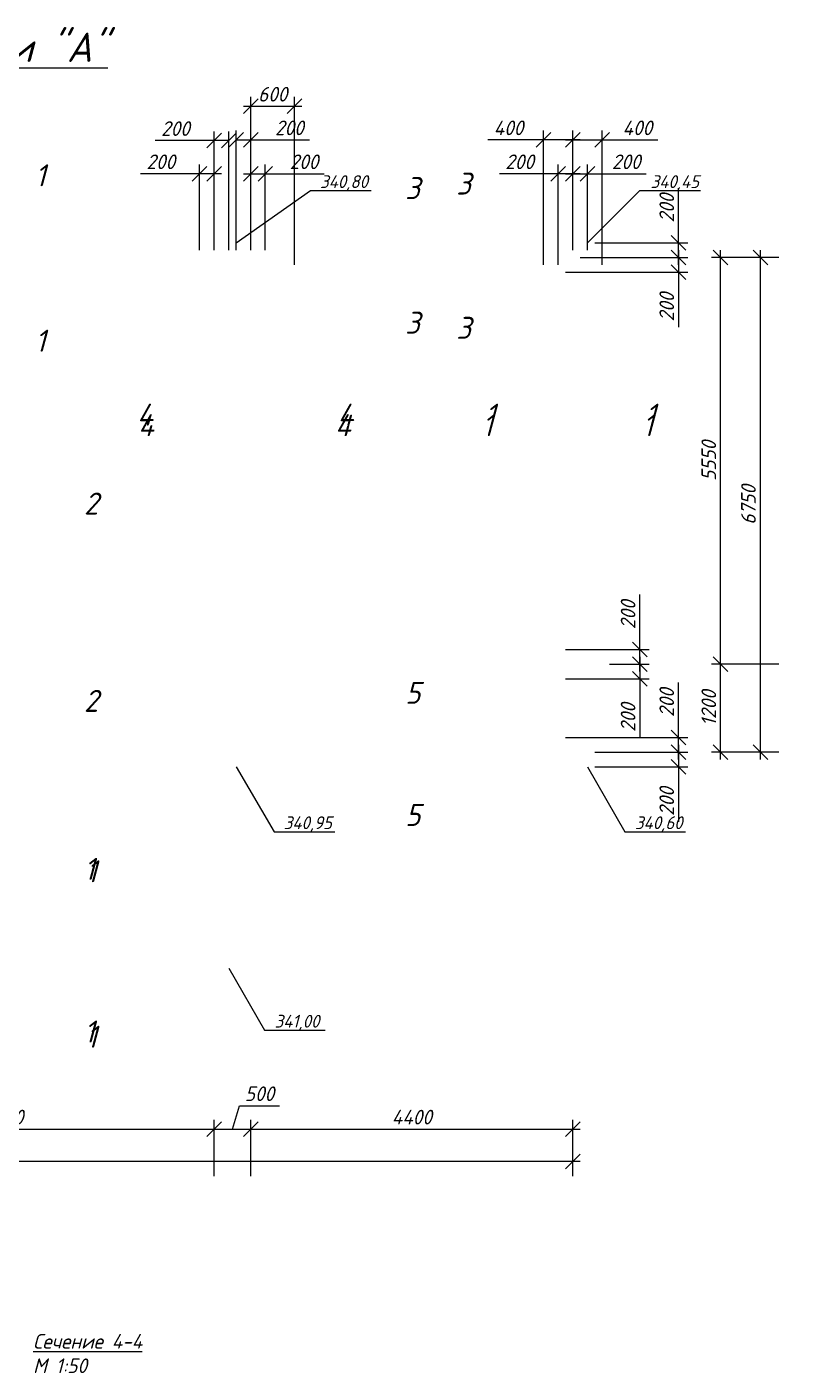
# Model space of a CAD drawing. Header units: millimetres. Extents: x 339888 to 1025294, y -263818 to -40540.
# Drawn here: x 943964 to 954332, y -229603 to -211229 of the extents above; entities that cross this region are included whole.
import ezdxf
from ezdxf import colors
from ezdxf.entities.mleader import LeaderData, LeaderLine
from ezdxf.math import Vec2, Vec3

# ---------------------------------------------------------------- set-up
doc = ezdxf.new("R2010")
doc.units = ezdxf.units.MM
doc.layers.get('0').update_dxf_attribs({"lineweight": 15})
for name, color, linetype, lineweight in [('0 @ 100', 7, 'Continuous', 15), ('0 @ 50', 7, 'Continuous', 15), ('Размеры', 250, 'Continuous', 18), ('Размеры @ 100', 250, 'Continuous', 18)]:
    doc.layers.add(name, color=color, linetype=linetype, lineweight=lineweight)
doc.styles.add('ГОСТ 2', font='GOST_Common Italic.ttf', dxfattribs={"height": 2})
doc.styles.add('ГОСТ 2.5', font='GOST_Common Italic.ttf', dxfattribs={"height": 2.5})
doc.styles.add('ГОСТ 3', font='GOST_Common Italic.ttf', dxfattribs={"height": 3})
doc.dimstyles.new('ГОСТ_2К', dxfattribs={"dimtxt": 2, "dimasz": 2, "dimexe": 1.25, "dimexo": 1, "dimtad": 1, "dimdec": 0, "dimtxsty": 'ГОСТ 2', "dimblk": 'OBLIQUE', "dimcen": -2.5, "dimdle": 1, "dimclrd": 251, "dimclre": 251, "dimclrt": 256, "dimadec": 1, "dimazin": 0, "dimtfac": 1, "dimtdec": 0, "dimtmove": 0, "dimatfit": 3, "dimfxl": 1, "dimlwd": 15, "dimlwe": 15, "dimarcsym": 1})

# ---------------------------------------------------------------- blocks, each defined once
blk = doc.blocks.new('_Oblique')
at = {"color": 0, "linetype": 'ByBlock', "lineweight": -2}
blk.add_line((-0.5, -0.5), (0.5, 0.5), dxfattribs=at)
blk = doc.blocks.new('*D321')
at = {"layer": 'Defpoints', "color": 0, "lineweight": 15, "transparency": 16777216}
for p in [(946520, -226272), (940770, -227017), (946520, -227017)]:
    blk.add_point(p, dxfattribs=at)
at = {"layer": 'Размеры', "color": 251, "lineweight": 15, "transparency": 16777216}
for p, q in [((940770, -226917), (940770, -226147)), ((946520, -226917), (946520, -226147)), ((940670, -226272), (946620, -226272))]:
    blk.add_line(p, q, dxfattribs=at)
at = {"layer": 'Размеры', "color": 251, "lineweight": 15, "transparency": 16777216, "xscale": 200, "yscale": 200, "zscale": 200, "rotation": 180}
blk.add_blockref('_Oblique', (940770, -226272), dxfattribs=at)
at = {"layer": 'Размеры', "color": 251, "lineweight": 15, "transparency": 16777216, "xscale": 200, "yscale": 200, "zscale": 200}
blk.add_blockref('_Oblique', (946520, -226272), dxfattribs=at)
at = {"layer": 'Размеры', "transparency": 16777216, "insert": (943645, -226108), "char_height": 200, "attachment_point": 5, "style": 'ГОСТ 2'}
blk.add_mtext('5750', dxfattribs=at)
blk = doc.blocks.new('*D370')
at = {"layer": 'Defpoints', "color": 0, "lineweight": 15, "transparency": 16777216}
for p in [(947020, -226272), (946520, -227017), (947020, -227017)]:
    blk.add_point(p, dxfattribs=at)
at = {"layer": 'Размеры', "color": 251, "lineweight": 15, "transparency": 16777216}
for p, q in [((946770, -226272), (946866, -225953)), ((946866, -225953), (947415, -225953)), ((946520, -226917), (946520, -226147)), ((947020, -226917), (947020, -226147)), ((946420, -226272), (947120, -226272))]:
    blk.add_line(p, q, dxfattribs=at)
at = {"layer": 'Размеры', "color": 251, "lineweight": 15, "transparency": 16777216, "xscale": 200, "yscale": 200, "zscale": 200, "rotation": 180}
blk.add_blockref('_Oblique', (946520, -226272), dxfattribs=at)
at = {"layer": 'Размеры', "color": 251, "lineweight": 15, "transparency": 16777216, "xscale": 200, "yscale": 200, "zscale": 200}
blk.add_blockref('_Oblique', (947020, -226272), dxfattribs=at)
at = {"layer": 'Размеры', "transparency": 16777216, "insert": (947140, -225790), "char_height": 200, "attachment_point": 5, "style": 'ГОСТ 2'}
blk.add_mtext('500', dxfattribs=at)
blk = doc.blocks.new('*D369')
at = {"layer": 'Defpoints', "color": 0, "lineweight": 15, "transparency": 16777216}
for p in [(951420, -226272), (947020, -227017), (951420, -227017)]:
    blk.add_point(p, dxfattribs=at)
at = {"layer": 'Размеры', "color": 251, "lineweight": 15, "transparency": 16777216}
for p, q in [((947020, -226917), (947020, -226147)), ((951420, -226917), (951420, -226147)), ((946920, -226272), (951520, -226272))]:
    blk.add_line(p, q, dxfattribs=at)
at = {"layer": 'Размеры', "color": 251, "lineweight": 15, "transparency": 16777216, "xscale": 200, "yscale": 200, "zscale": 200, "rotation": 180}
blk.add_blockref('_Oblique', (947020, -226272), dxfattribs=at)
at = {"layer": 'Размеры', "color": 251, "lineweight": 15, "transparency": 16777216, "xscale": 200, "yscale": 200, "zscale": 200}
blk.add_blockref('_Oblique', (951420, -226272), dxfattribs=at)
at = {"layer": 'Размеры', "transparency": 16777216, "insert": (949220, -226109), "char_height": 200, "attachment_point": 5, "style": 'ГОСТ 2'}
blk.add_mtext('4400', dxfattribs=at)
blk = doc.blocks.new('*D368')
at = {"layer": 'Defpoints', "color": 0, "lineweight": 15, "transparency": 16777216}
for p in [(935020, -226717), (935020, -227017), (951420, -227017)]:
    blk.add_point(p, dxfattribs=at)
at = {"layer": 'Размеры', "color": 251, "lineweight": 15, "transparency": 16777216}
for p, q in [((951520, -226717), (934920, -226717)), ((935020, -226917), (935020, -226592)), ((951420, -226917), (951420, -226592))]:
    blk.add_line(p, q, dxfattribs=at)
at = {"layer": 'Размеры', "color": 251, "lineweight": 15, "transparency": 16777216, "xscale": 200, "yscale": 200, "zscale": 200, "rotation": 180}
blk.add_blockref('_Oblique', (935020, -226717), dxfattribs=at)
at = {"layer": 'Размеры', "color": 251, "lineweight": 15, "transparency": 16777216, "xscale": 200, "yscale": 200, "zscale": 200}
blk.add_blockref('_Oblique', (951420, -226717), dxfattribs=at)
at = {"layer": 'Размеры', "transparency": 16777216, "insert": (943220, -226555), "char_height": 200, "attachment_point": 5, "style": 'ГОСТ 2'}
blk.add_mtext('16400', dxfattribs=at)
blk = doc.blocks.new('*D363')
at = {"layer": 'Defpoints', "color": 0, "lineweight": 15, "transparency": 16777216}
for p in [(953438, -219928), (954332, -219928), (954332, -221128)]:
    blk.add_point(p, dxfattribs=at)
at = {"layer": 'Размеры', "color": 251, "lineweight": 15, "transparency": 16777216}
for p, q in [((954232, -219928), (953313, -219928)), ((953438, -221228), (953438, -219828)), ((954232, -221128), (953313, -221128))]:
    blk.add_line(p, q, dxfattribs=at)
at = {"layer": 'Размеры', "color": 251, "lineweight": 15, "transparency": 16777216, "xscale": 200, "yscale": 200, "zscale": 200}
for p, rotation in [((953438, -219928), 90), ((953438, -221128), 270)]:
    blk.add_blockref('_Oblique', p, dxfattribs=dict(at, rotation=rotation))
at = {"layer": 'Размеры', "transparency": 16777216, "insert": (953276, -220528), "char_height": 200, "attachment_point": 5, "rotation": 90, "style": 'ГОСТ 2'}
blk.add_mtext('1200', dxfattribs=at)
blk = doc.blocks.new('*D362')
at = {"layer": 'Defpoints', "color": 0, "lineweight": 15, "transparency": 16777216}
for p in [(953438, -214378), (954332, -214378), (954332, -219928)]:
    blk.add_point(p, dxfattribs=at)
at = {"layer": 'Размеры', "color": 251, "lineweight": 15, "transparency": 16777216}
for p, q in [((954232, -214378), (953313, -214378)), ((953438, -220028), (953438, -214278)), ((954232, -219928), (953313, -219928))]:
    blk.add_line(p, q, dxfattribs=at)
at = {"layer": 'Размеры', "color": 251, "lineweight": 15, "transparency": 16777216, "xscale": 200, "yscale": 200, "zscale": 200}
for p, rotation in [((953438, -214378), 90), ((953438, -219928), 270)]:
    blk.add_blockref('_Oblique', p, dxfattribs=dict(at, rotation=rotation))
at = {"layer": 'Размеры', "transparency": 16777216, "insert": (953276, -217153), "char_height": 200, "attachment_point": 5, "rotation": 90, "style": 'ГОСТ 2'}
blk.add_mtext('5550', dxfattribs=at)
blk = doc.blocks.new('_None')
blk = doc.blocks.new('*D347')
at = {"color": 251, "lineweight": 15, "transparency": 16777216}
for p, q in [((946520, -214278), (946520, -212655)), ((946720, -214278), (946720, -212655)), ((946520, -212780), (945717, -212780)), ((946720, -212780), (946420, -212780))]:
    blk.add_line(p, q, dxfattribs=at)
at = {"layer": 'Defpoints', "color": 0, "lineweight": 15, "transparency": 16777216}
for p in [(946720, -212780), (946520, -214378), (946720, -214378)]:
    blk.add_point(p, dxfattribs=at)
at = {"color": 251, "lineweight": 15, "transparency": 16777216, "xscale": 200, "yscale": 200, "zscale": 200, "rotation": 180}
blk.add_blockref('_Oblique', (946520, -212780), dxfattribs=at)
at = {"color": 251, "lineweight": 15, "transparency": 16777216, "xscale": 200, "yscale": 200, "zscale": 200}
blk.add_blockref('_Oblique', (946720, -212780), dxfattribs=at)
at = {"transparency": 16777216, "insert": (945992, -212617), "char_height": 200, "attachment_point": 5, "style": 'ГОСТ 2'}
blk.add_mtext('200', dxfattribs=at)
blk = doc.blocks.new('*D346')
at = {"color": 251, "lineweight": 15, "transparency": 16777216}
for p, q in [((946320, -214278), (946320, -213108)), ((946520, -214278), (946520, -213108)), ((946320, -213233), (945517, -213233)), ((946620, -213233), (946320, -213233))]:
    blk.add_line(p, q, dxfattribs=at)
at = {"layer": 'Defpoints', "color": 0, "lineweight": 15, "transparency": 16777216}
for p in [(946320, -213233), (946320, -214378), (946520, -214378)]:
    blk.add_point(p, dxfattribs=at)
at = {"color": 251, "lineweight": 15, "transparency": 16777216, "xscale": 200, "yscale": 200, "zscale": 200, "rotation": 180}
blk.add_blockref('_Oblique', (946320, -213233), dxfattribs=at)
at = {"color": 251, "lineweight": 15, "transparency": 16777216, "xscale": 200, "yscale": 200, "zscale": 200}
blk.add_blockref('_Oblique', (946520, -213233), dxfattribs=at)
at = {"transparency": 16777216, "insert": (945792, -213070), "char_height": 200, "attachment_point": 5, "style": 'ГОСТ 2'}
blk.add_mtext('200', dxfattribs=at)
blk = doc.blocks.new('*D345')
at = {"color": 251, "lineweight": 15, "transparency": 16777216}
for p, q in [((951420, -214278), (951420, -213108)), ((951620, -214278), (951620, -213108)), ((951320, -213233), (951620, -213233)), ((951620, -213233), (952423, -213233))]:
    blk.add_line(p, q, dxfattribs=at)
at = {"layer": 'Defpoints', "color": 0, "lineweight": 15, "transparency": 16777216}
for p in [(951620, -213233), (951420, -214378), (951620, -214378)]:
    blk.add_point(p, dxfattribs=at)
at = {"color": 251, "lineweight": 15, "transparency": 16777216, "xscale": 200, "yscale": 200, "zscale": 200, "rotation": 180}
blk.add_blockref('_Oblique', (951420, -213233), dxfattribs=at)
at = {"color": 251, "lineweight": 15, "transparency": 16777216, "xscale": 200, "yscale": 200, "zscale": 200}
blk.add_blockref('_Oblique', (951620, -213233), dxfattribs=at)
at = {"transparency": 16777216, "insert": (952148, -213070), "char_height": 200, "attachment_point": 5, "style": 'ГОСТ 2'}
blk.add_mtext('200', dxfattribs=at)
blk = doc.blocks.new('*D344')
at = {"color": 251, "lineweight": 15, "transparency": 16777216}
for p, q in [((951220, -214478), (951220, -213108)), ((951420, -214278), (951420, -213108)), ((951220, -213233), (950417, -213233)), ((951520, -213233), (951220, -213233))]:
    blk.add_line(p, q, dxfattribs=at)
at = {"layer": 'Defpoints', "color": 0, "lineweight": 15, "transparency": 16777216}
for p in [(951220, -213233), (951420, -214378), (951220, -214578)]:
    blk.add_point(p, dxfattribs=at)
at = {"color": 251, "lineweight": 15, "transparency": 16777216, "xscale": 200, "yscale": 200, "zscale": 200, "rotation": 180}
blk.add_blockref('_Oblique', (951220, -213233), dxfattribs=at)
at = {"color": 251, "lineweight": 15, "transparency": 16777216, "xscale": 200, "yscale": 200, "zscale": 200}
blk.add_blockref('_Oblique', (951420, -213233), dxfattribs=at)
at = {"transparency": 16777216, "insert": (950692, -213070), "char_height": 200, "attachment_point": 5, "style": 'ГОСТ 2'}
blk.add_mtext('200', dxfattribs=at)
blk = doc.blocks.new('*D343')
at = {"color": 251, "lineweight": 15, "transparency": 16777216}
for p, q in [((947020, -214278), (947020, -213108)), ((947220, -214278), (947220, -213108)), ((946920, -213233), (947220, -213233)), ((947220, -213233), (948023, -213233))]:
    blk.add_line(p, q, dxfattribs=at)
at = {"layer": 'Defpoints', "color": 0, "lineweight": 15, "transparency": 16777216}
for p in [(947220, -213233), (947020, -214378), (947220, -214378)]:
    blk.add_point(p, dxfattribs=at)
at = {"color": 251, "lineweight": 15, "transparency": 16777216, "xscale": 200, "yscale": 200, "zscale": 200, "rotation": 180}
blk.add_blockref('_Oblique', (947020, -213233), dxfattribs=at)
at = {"color": 251, "lineweight": 15, "transparency": 16777216, "xscale": 200, "yscale": 200, "zscale": 200}
blk.add_blockref('_Oblique', (947220, -213233), dxfattribs=at)
at = {"transparency": 16777216, "insert": (947748, -213070), "char_height": 200, "attachment_point": 5, "style": 'ГОСТ 2'}
blk.add_mtext('200', dxfattribs=at)
blk = doc.blocks.new('*D342')
at = {"color": 251, "lineweight": 15, "transparency": 16777216}
for p, q in [((946820, -214278), (946820, -212645)), ((947020, -214278), (947020, -212645)), ((946820, -212770), (947120, -212770)), ((947020, -212770), (947823, -212770))]:
    blk.add_line(p, q, dxfattribs=at)
at = {"layer": 'Defpoints', "color": 0, "lineweight": 15, "transparency": 16777216}
for p in [(946820, -212770), (946820, -214378), (947020, -214378)]:
    blk.add_point(p, dxfattribs=at)
at = {"color": 251, "lineweight": 15, "transparency": 16777216, "xscale": 200, "yscale": 200, "zscale": 200, "rotation": 180}
blk.add_blockref('_Oblique', (946820, -212770), dxfattribs=at)
at = {"color": 251, "lineweight": 15, "transparency": 16777216, "xscale": 200, "yscale": 200, "zscale": 200}
blk.add_blockref('_Oblique', (947020, -212770), dxfattribs=at)
at = {"transparency": 16777216, "insert": (947548, -212607), "char_height": 200, "attachment_point": 5, "style": 'ГОСТ 2'}
blk.add_mtext('200', dxfattribs=at)
blk = doc.blocks.new('*D341')
at = {"color": 251, "lineweight": 15, "transparency": 16777216}
for p, q in [((947020, -214278), (947020, -212185)), ((947620, -214478), (947620, -212185)), ((946920, -212310), (947720, -212310))]:
    blk.add_line(p, q, dxfattribs=at)
at = {"layer": 'Defpoints', "color": 0, "lineweight": 15, "transparency": 16777216}
for p in [(947620, -212310), (947020, -214378), (947620, -214578)]:
    blk.add_point(p, dxfattribs=at)
at = {"color": 251, "lineweight": 15, "transparency": 16777216, "xscale": 200, "yscale": 200, "zscale": 200, "rotation": 180}
blk.add_blockref('_Oblique', (947020, -212310), dxfattribs=at)
at = {"color": 251, "lineweight": 15, "transparency": 16777216, "xscale": 200, "yscale": 200, "zscale": 200}
blk.add_blockref('_Oblique', (947620, -212310), dxfattribs=at)
at = {"transparency": 16777216, "insert": (947320, -212148), "char_height": 200, "attachment_point": 5, "style": 'ГОСТ 2'}
blk.add_mtext('600', dxfattribs=at)
blk = doc.blocks.new('*D340')
at = {"color": 251, "lineweight": 15, "transparency": 16777216}
for p, q in [((951020, -214478), (951020, -212645)), ((951420, -214278), (951420, -212645)), ((951020, -212770), (950260, -212770)), ((951520, -212770), (951020, -212770))]:
    blk.add_line(p, q, dxfattribs=at)
at = {"layer": 'Defpoints', "color": 0, "lineweight": 15, "transparency": 16777216}
for p in [(951020, -212770), (951420, -214378), (951020, -214578)]:
    blk.add_point(p, dxfattribs=at)
at = {"color": 251, "lineweight": 15, "transparency": 16777216, "xscale": 200, "yscale": 200, "zscale": 200, "rotation": 180}
blk.add_blockref('_Oblique', (951020, -212770), dxfattribs=at)
at = {"color": 251, "lineweight": 15, "transparency": 16777216, "xscale": 200, "yscale": 200, "zscale": 200}
blk.add_blockref('_Oblique', (951420, -212770), dxfattribs=at)
at = {"transparency": 16777216, "insert": (950540, -212607), "char_height": 200, "attachment_point": 5, "style": 'ГОСТ 2'}
blk.add_mtext('400', dxfattribs=at)
blk = doc.blocks.new('*D339')
at = {"color": 251, "lineweight": 15, "transparency": 16777216}
for p, q in [((951420, -214278), (951420, -212645)), ((951820, -214478), (951820, -212645)), ((951320, -212770), (951820, -212770)), ((951820, -212770), (952580, -212770))]:
    blk.add_line(p, q, dxfattribs=at)
at = {"layer": 'Defpoints', "color": 0, "lineweight": 15, "transparency": 16777216}
for p in [(951820, -212770), (951420, -214378), (951820, -214578)]:
    blk.add_point(p, dxfattribs=at)
at = {"color": 251, "lineweight": 15, "transparency": 16777216, "xscale": 200, "yscale": 200, "zscale": 200, "rotation": 180}
blk.add_blockref('_Oblique', (951420, -212770), dxfattribs=at)
at = {"color": 251, "lineweight": 15, "transparency": 16777216, "xscale": 200, "yscale": 200, "zscale": 200}
blk.add_blockref('_Oblique', (951820, -212770), dxfattribs=at)
at = {"transparency": 16777216, "insert": (952300, -212607), "char_height": 200, "attachment_point": 5, "style": 'ГОСТ 2'}
blk.add_mtext('400', dxfattribs=at)
blk = doc.blocks.new('*D338')
at = {"color": 251, "lineweight": 15, "transparency": 16777216}
for p, q in [((954232, -214378), (953857, -214378)), ((953982, -221228), (953982, -214278)), ((954232, -221128), (953857, -221128))]:
    blk.add_line(p, q, dxfattribs=at)
at = {"layer": 'Defpoints', "color": 0, "lineweight": 15, "transparency": 16777216}
for p in [(953982, -214378), (954332, -214378), (954332, -221128)]:
    blk.add_point(p, dxfattribs=at)
at = {"color": 251, "lineweight": 15, "transparency": 16777216, "xscale": 200, "yscale": 200, "zscale": 200}
for p, rotation in [((953982, -214378), 90), ((953982, -221128), 270)]:
    blk.add_blockref('_Oblique', p, dxfattribs=dict(at, rotation=rotation))
at = {"transparency": 16777216, "insert": (953818, -217753), "char_height": 200, "attachment_point": 5, "rotation": 90, "style": 'ГОСТ 2'}
blk.add_mtext('6750', dxfattribs=at)
blk = doc.blocks.new('*D337')
at = {"color": 251, "lineweight": 15, "transparency": 16777216}
for p, q in [((952864, -214178), (952864, -213428)), ((951720, -214178), (952989, -214178)), ((952864, -214478), (952864, -214178)), ((951520, -214378), (952989, -214378))]:
    blk.add_line(p, q, dxfattribs=at)
at = {"layer": 'Defpoints', "color": 0, "lineweight": 15, "transparency": 16777216}
for p in [(951620, -214178), (952864, -214178), (951420, -214378)]:
    blk.add_point(p, dxfattribs=at)
at = {"color": 251, "lineweight": 15, "transparency": 16777216, "xscale": 200, "yscale": 200, "zscale": 200}
for p, rotation in [((952864, -214178), 90), ((952864, -214378), 270)]:
    blk.add_blockref('_Oblique', p, dxfattribs=dict(at, rotation=rotation))
at = {"transparency": 16777216, "insert": (952702, -213703), "char_height": 200, "attachment_point": 5, "rotation": 90, "style": 'ГОСТ 2'}
blk.add_mtext('200', dxfattribs=at)
blk = doc.blocks.new('*D336')
at = {"color": 251, "lineweight": 15, "transparency": 16777216}
for p, q in [((951520, -214378), (952989, -214378)), ((952864, -214278), (952864, -214578)), ((951320, -214578), (952989, -214578)), ((952864, -214578), (952864, -215328))]:
    blk.add_line(p, q, dxfattribs=at)
at = {"layer": 'Defpoints', "color": 0, "lineweight": 15, "transparency": 16777216}
for p in [(951420, -214378), (951220, -214578), (952864, -214578)]:
    blk.add_point(p, dxfattribs=at)
at = {"color": 251, "lineweight": 15, "transparency": 16777216, "xscale": 200, "yscale": 200, "zscale": 200}
for p, rotation in [((952864, -214378), 90), ((952864, -214578), 270)]:
    blk.add_blockref('_Oblique', p, dxfattribs=dict(at, rotation=rotation))
at = {"transparency": 16777216, "insert": (952702, -215053), "char_height": 200, "attachment_point": 5, "rotation": 90, "style": 'ГОСТ 2'}
blk.add_mtext('200', dxfattribs=at)
blk = doc.blocks.new('*D335')
at = {"color": 251, "lineweight": 15, "transparency": 16777216}
for p, q in [((952864, -221028), (952864, -221328)), ((951720, -221128), (952989, -221128)), ((951720, -221328), (952989, -221328)), ((952864, -221328), (952864, -222078))]:
    blk.add_line(p, q, dxfattribs=at)
at = {"layer": 'Defpoints', "color": 0, "lineweight": 15, "transparency": 16777216}
for p in [(951620, -221128), (951620, -221328), (952864, -221328)]:
    blk.add_point(p, dxfattribs=at)
at = {"color": 251, "lineweight": 15, "transparency": 16777216, "xscale": 200, "yscale": 200, "zscale": 200}
for p, rotation in [((952864, -221128), 90), ((952864, -221328), 270)]:
    blk.add_blockref('_Oblique', p, dxfattribs=dict(at, rotation=rotation))
at = {"transparency": 16777216, "insert": (952702, -221803), "char_height": 200, "attachment_point": 5, "rotation": 90, "style": 'ГОСТ 2'}
blk.add_mtext('200', dxfattribs=at)
blk = doc.blocks.new('*D334')
at = {"color": 251, "lineweight": 15, "transparency": 16777216}
for p, q in [((952864, -220928), (952864, -220178)), ((951320, -220928), (952989, -220928)), ((952864, -221228), (952864, -220928)), ((951720, -221128), (952989, -221128))]:
    blk.add_line(p, q, dxfattribs=at)
at = {"layer": 'Defpoints', "color": 0, "lineweight": 15, "transparency": 16777216}
for p in [(951220, -220928), (952864, -220928), (951620, -221128)]:
    blk.add_point(p, dxfattribs=at)
at = {"color": 251, "lineweight": 15, "transparency": 16777216, "xscale": 200, "yscale": 200, "zscale": 200}
for p, rotation in [((952864, -220928), 90), ((952864, -221128), 270)]:
    blk.add_blockref('_Oblique', p, dxfattribs=dict(at, rotation=rotation))
at = {"transparency": 16777216, "insert": (952702, -220453), "char_height": 200, "attachment_point": 5, "rotation": 90, "style": 'ГОСТ 2'}
blk.add_mtext('200', dxfattribs=at)
blk = doc.blocks.new('*D333')
at = {"color": 251, "lineweight": 15, "transparency": 16777216}
for p, q in [((951920, -219928), (952461, -219928)), ((952336, -219828), (952336, -220128)), ((951320, -220128), (952461, -220128)), ((952336, -220128), (952336, -220931))]:
    blk.add_line(p, q, dxfattribs=at)
at = {"layer": 'Defpoints', "color": 0, "lineweight": 15, "transparency": 16777216}
for p in [(951820, -219928), (951220, -220128), (952336, -220128)]:
    blk.add_point(p, dxfattribs=at)
at = {"color": 251, "lineweight": 15, "transparency": 16777216, "xscale": 200, "yscale": 200, "zscale": 200}
for p, rotation in [((952336, -219928), 90), ((952336, -220128), 270)]:
    blk.add_blockref('_Oblique', p, dxfattribs=dict(at, rotation=rotation))
at = {"transparency": 16777216, "insert": (952174, -220656), "char_height": 200, "attachment_point": 5, "rotation": 90, "style": 'ГОСТ 2'}
blk.add_mtext('200', dxfattribs=at)
blk = doc.blocks.new('*D332')
at = {"color": 251, "lineweight": 15, "transparency": 16777216}
for p, q in [((952336, -219728), (952336, -218978)), ((951320, -219728), (952461, -219728)), ((952336, -220028), (952336, -219728)), ((951920, -219928), (952461, -219928))]:
    blk.add_line(p, q, dxfattribs=at)
at = {"layer": 'Defpoints', "color": 0, "lineweight": 15, "transparency": 16777216}
for p in [(951220, -219728), (952336, -219728), (951820, -219928)]:
    blk.add_point(p, dxfattribs=at)
at = {"color": 251, "lineweight": 15, "transparency": 16777216, "xscale": 200, "yscale": 200, "zscale": 200}
for p, rotation in [((952336, -219728), 90), ((952336, -219928), 270)]:
    blk.add_blockref('_Oblique', p, dxfattribs=dict(at, rotation=rotation))
at = {"transparency": 16777216, "insert": (952174, -219253), "char_height": 200, "attachment_point": 5, "rotation": 90, "style": 'ГОСТ 2'}
blk.add_mtext('200', dxfattribs=at)

msp = doc.modelspace()

# ---------------------------------------------------------------- texts
at = {"layer": '0 @ 100', "style": 'ГОСТ 3'}
for s, p in [('1', (944076.10057, -213404.40755)), ('3', (949827.41291, -213517.45023)), ('3', (949827.41291, -215486.73045)), ('1', (944076.10057, -215661.92493)), ('4', (945469.10573, -216671.65222)), ('4', (948208.59787, -216671.65222)), ('1', (950219.79529, -216671.65222)), ('1', (952409.56174, -216671.65222)), ('1', (944776.90331, -222904.40755)), ('1', (944776.90331, -225161.92493))]:
    msp.add_text(s, height=300, dxfattribs=at).set_placement(p)
at = {"layer": '0 @ 100', "insert": (936372.82882, -211306.89749), "char_height": 400, "attachment_point": 1, "style": 'ГОСТ 3'}
msp.add_mtext_dynamic_manual_height_columns('\\pi161.18;{\\LРазвертка фундаментов по оси "А"\\P\\pi3923.4;}М 1:100', width=9455.0816312, gutter_width=1500, heights=[0], dxfattribs=at)
at = {"layer": '0 @ 50', "style": 'ГОСТ 3'}
for s, p in [('3', (949129.67422, -213578.59866)), ('3', (949129.67422, -215416.14782)), ('4', (945481.5777, -216814.70137)), ('4', (948171.13054, -216814.70137)), ('1', (950181.5777, -216814.70137)), ('1', (952372.09441, -216814.70137)), ('2', (944743.31231, -217884.86969)), ('2', (944743.31231, -220577.76231)), ('5', (949129.67422, -220468.12139)), ('5', (949129.67422, -222134.59135)), ('1', (944743.31231, -222871.2897)), ('1', (944743.31231, -225091.34231))]:
    msp.add_text(s, height=300, dxfattribs=at).set_placement(p)
at = {"layer": '0 @ 50', "insert": (943883.28085, -229069.45421), "char_height": 200, "attachment_point": 1, "style": 'ГОСТ 3'}
msp.add_mtext_dynamic_manual_height_columns('\\pi164.53;{\\LСечение 4-4\\P\\pi573.77;}М 1:50', width=1848.1481575, gutter_width=750, heights=[0], dxfattribs=at)

# ---------------------------------------------------------------- dimensions: what is measured, and where the dimension line sits
at = {"layer": '0 @ 100'}
dim = msp.add_linear_dim(base=(947619.88881, -212310.17111), p1=(947019.88881, -214377.6781), p2=(947619.88881, -214577.6781), dimstyle='ГОСТ_2К', override={"dimscale": 100, "dimtix": 0, "dimtofl": 1, "dimtmove": 0, "dimatfit": 3}, dxfattribs=at)
dim.commit()
dim.dimension.update_dxf_attribs({"geometry": '*D341', "text_midpoint": (947319.88881, -212147.67111)})
for base, p1, p2, angle, picture, middle in [((946719.88881, -212779.90652), (946519.88881, -214377.6781), (946719.88881, -214377.6781), 0, '*D347', (945991.85851, -212779.90652)), ((946819.88881, -212769.90652), (947019.88881, -214377.6781), (946819.88881, -214377.6781), 180, '*D342', (947547.91912, -212769.90652)), ((946319.88881, -213232.60492), (946519.88881, -214377.6781), (946319.88881, -214377.6781), 180, '*D346', (945791.85851, -213232.60492)), ((947219.88881, -213232.60492), (947019.88881, -214377.6781), (947219.88881, -214377.6781), 0, '*D343', (947747.91912, -213232.60492)), ((951219.88881, -213232.60492), (951419.88881, -214377.6781), (951219.88881, -214577.6781), 180, '*D344', (950691.85851, -213232.60492)), ((951619.88881, -213232.60492), (951419.88881, -214377.6781), (951619.88881, -214377.6781), 0, '*D345', (952147.91912, -213232.60492)), ((952336.16606, -220127.6781), (951819.88881, -219927.6781), (951219.88881, -220127.6781), 270, '*D333', (952336.16606, -220655.70841))]:
    dim = msp.add_linear_dim(base=base, p1=p1, p2=p2, angle=angle, dimstyle='ГОСТ_2К', override={"dimscale": 100, "dimtix": 0, "dimtofl": 1, "dimtmove": 0, "dimatfit": 3}, dxfattribs=at)
    dim.commit()
    dim.dimension.update_dxf_attribs({"geometry": picture, "text_midpoint": middle, "dimtype": 160})
for base, p1, p2, angle, picture, middle in [((951019.88881, -212769.90652), (951419.88881, -214377.6781), (951019.88881, -214577.6781), 180, '*D340', (950540.04033, -212607.40652)), ((951819.88881, -212769.90652), (951419.88881, -214377.6781), (951819.88881, -214577.6781), 0, '*D339', (952299.7373, -212607.40652)), ((952864.0799, -214177.6781), (951419.88881, -214377.6781), (951619.88881, -214177.6781), 90, '*D337', (952701.5799, -213702.75386)), ((952864.0799, -214577.6781), (951419.88881, -214377.6781), (951219.88881, -214577.6781), 270, '*D336', (952701.5799, -215052.60235)), ((953981.6937, -214377.6781), (954331.6937, -221127.6781), (954331.6937, -214377.6781), 90, '*D338', (953817.90582, -217752.6781)), ((952336.16606, -219727.6781), (951819.88881, -219927.6781), (951219.88881, -219727.6781), 90, '*D332', (952173.66606, -219252.75386)), ((952864.0799, -220927.6781), (951619.88881, -221127.6781), (951219.88881, -220927.6781), 90, '*D334', (952701.5799, -220452.75386)), ((952864.0799, -221327.6781), (951619.88881, -221127.6781), (951619.88881, -221327.6781), 270, '*D335', (952701.5799, -221802.60235))]:
    dim = msp.add_linear_dim(base=base, p1=p1, p2=p2, angle=angle, dimstyle='ГОСТ_2К', override={"dimscale": 100, "dimtix": 0, "dimtofl": 1, "dimtmove": 0, "dimatfit": 3}, dxfattribs=at)
    dim.commit()
    dim.dimension.update_dxf_attribs({"geometry": picture, "text_midpoint": middle})
at = {"layer": 'Размеры @ 100'}
for base, p1, p2, picture, middle in [((953438.38706, -214377.6781), (954331.6937, -219927.6781), (954331.6937, -214377.6781), '*D362', (953275.88706, -217152.6781)), ((953438.38706, -219927.6781), (954331.6937, -221127.6781), (954331.6937, -219927.6781), '*D363', (953275.88706, -220527.6781))]:
    dim = msp.add_linear_dim(base=base, p1=p1, p2=p2, angle=90, dimstyle='ГОСТ_2К', override={"dimscale": 100, "dimtix": 0, "dimtofl": 1, "dimtmove": 1, "dimatfit": 3}, dxfattribs=at)
    dim.commit()
    dim.dimension.update_dxf_attribs({"geometry": picture, "text_midpoint": middle})
for base, p1, p2, picture, middle in [((947019.88881, -226271.65363), (946519.88881, -227016.93219), (947019.88881, -227016.93219), '*D370', (946928.01381, -225790.40363)), ((946519.88881, -226271.65363), (940769.88881, -227016.93219), (946519.88881, -227016.93219), '*D321', (943644.88881, -226107.86575)), ((951419.88881, -226271.65363), (947019.88881, -227016.93219), (951419.88881, -227016.93219), '*D369', (949219.88881, -226109.15363)), ((935019.88881, -226717.20302), (951419.88881, -227016.93219), (935019.88881, -227016.93219), '*D368', (943219.88881, -226554.70302))]:
    dim = msp.add_linear_dim(base=base, p1=p1, p2=p2, dimstyle='ГОСТ_2К', override={"dimscale": 100, "dimtix": 0, "dimtofl": 1, "dimtmove": 1, "dimatfit": 3}, dxfattribs=at)
    dim.commit()
    dim.dimension.update_dxf_attribs({"geometry": picture, "text_midpoint": middle})

# ---------------------------------------------------------------- leaders
at = {"layer": '0 @ 50', "color": 5}
ml = msp.add_multileader_mtext('Standard', dxfattribs=at)
ml.set_content('{\\fGOST Common|b1|i1|c204|p34;340,80}', color=5, style='ГОСТ 2.5')
ml.set_leader_properties(color=251, linetype='ByLayer', lineweight=15)
ml.set_arrow_properties(name='NONE')
ml.build(insert=Vec2(0, 0))
ml.multileader.update_dxf_attribs({"text_left_attachment_type": 6, "text_right_attachment_type": 6, "dogleg_length": 0.85151, "arrow_head_size": 0, "scale": 50})
ctx = ml.context
ctx.base_point, ctx.scale, ctx.char_height, ctx.arrow_head_size, ctx.landing_gap_size, ctx.plane_origin = Vec3(947878.38462, -213463.2243), 50, 175, 0, 50, Vec3(946819.88881, -214177.6781)
ctx.left_attachment, ctx.right_attachment, ctx.text_align_type = 6, 6, 2
notes = []
notes.append((ctx, [(0, (1, 1, 0), (947835.80913, -213463.2243), (1, 0), 42.57549, [(0, [(946819.88881, -214177.6781)], 0, [])])]))
ctx.mtext.insert, ctx.mtext.width, ctx.mtext.alignment, ctx.mtext.flow_direction = Vec3(948621.67409, -213253.2243), 706.8939394, 3, 5
ml = msp.add_multileader_mtext('Standard', dxfattribs=at)
ml.set_content('{\\fGOST Common|b1|i1|c204|p34;340,45}', color=5, style='ГОСТ 2.5')
ml.set_leader_properties(color=251, linetype='ByLayer', lineweight=15)
ml.set_arrow_properties(name='NONE')
ml.build(insert=Vec2(0, 0))
ml.multileader.update_dxf_attribs({"text_left_attachment_type": 6, "text_right_attachment_type": 6, "dogleg_length": 0.85151, "arrow_head_size": 0, "scale": 50})
ctx = ml.context
ctx.base_point, ctx.scale, ctx.char_height, ctx.arrow_head_size, ctx.landing_gap_size, ctx.plane_origin = Vec3(952376.91811, -213463.2243), 50, 175, 0, 50, Vec3(951619.88881, -214177.6781)
ctx.left_attachment, ctx.right_attachment, ctx.text_align_type = 6, 6, 2
notes.append((ctx, [(0, (1, 1, 0), (952334.34262, -213463.2243), (1, 0), 42.57549, [(0, [(951619.88881, -214177.6781)], 0, [])])]))
ctx.mtext.insert, ctx.mtext.alignment, ctx.mtext.flow_direction = Vec3(953142.83916, -213253.2243), 3, 5
ml = msp.add_multileader_mtext('Standard', dxfattribs=at)
ml.set_content('{\\fGOST Common|b1|i1|c204|p34;340,95}', color=5, style='ГОСТ 2.5')
ml.set_leader_properties(color=251, linetype='ByLayer', lineweight=15)
ml.set_arrow_properties(name='NONE')
ml.build(insert=Vec2(0, 0))
ml.multileader.update_dxf_attribs({"text_left_attachment_type": 6, "text_right_attachment_type": 6, "dogleg_length": 0.85151, "arrow_head_size": 0, "scale": 50})
ctx = ml.context
ctx.base_point, ctx.scale, ctx.char_height, ctx.arrow_head_size, ctx.landing_gap_size, ctx.plane_origin = Vec3(947381.48796, -222213.63065), 50, 175, 0, 50, Vec3(946819.88881, -221327.6781)
ctx.left_attachment, ctx.right_attachment, ctx.text_align_type = 6, 6, 2
notes.append((ctx, [(0, (1, 1, 0), (947338.91247, -222213.63065), (1, 0), 42.57549, [(0, [(946819.88881, -221327.6781)], 0, [])])]))
ctx.mtext.insert, ctx.mtext.alignment, ctx.mtext.flow_direction = Vec3(948129.77743, -222003.63065), 3, 5
ml = msp.add_multileader_mtext('Standard', dxfattribs=at)
ml.set_content('{\\fGOST Common|b1|i1|c204|p34;340,60}', color=5, style='ГОСТ 2.5')
ml.set_leader_properties(color=251, linetype='ByLayer', lineweight=15)
ml.set_arrow_properties(name='NONE')
ml.build(insert=Vec2(0, 0))
ml.multileader.update_dxf_attribs({"text_left_attachment_type": 6, "text_right_attachment_type": 6, "dogleg_length": 0.85151, "arrow_head_size": 0, "scale": 50})
ctx = ml.context
ctx.base_point, ctx.scale, ctx.char_height, ctx.arrow_head_size, ctx.landing_gap_size, ctx.plane_origin = Vec3(952173.96925, -222213.63065), 50, 175, 0, 50, Vec3(951619.88881, -221327.6781)
ctx.left_attachment, ctx.right_attachment, ctx.text_align_type = 6, 6, 2
notes.append((ctx, [(0, (1, 1, 0), (952131.39376, -222213.63065), (1, 0), 42.57549, [(0, [(951619.88881, -221327.6781)], 0, [])])]))
ctx.mtext.insert, ctx.mtext.alignment, ctx.mtext.flow_direction = Vec3(952917.25872, -222003.63065), 3, 5
ml = msp.add_multileader_mtext('Standard', dxfattribs=at)
ml.set_content('{\\fGOST Common|b1|i1|c204|p34;341,00}', color=5, style='ГОСТ 2.5')
ml.set_leader_properties(color=251, linetype='ByLayer', lineweight=15)
ml.set_arrow_properties(name='NONE')
ml.build(insert=Vec2(0, 0))
ml.multileader.update_dxf_attribs({"text_left_attachment_type": 6, "text_right_attachment_type": 6, "dogleg_length": 0.85151, "arrow_head_size": 0, "scale": 50})
ctx = ml.context
ctx.base_point, ctx.scale, ctx.char_height, ctx.arrow_head_size, ctx.landing_gap_size, ctx.plane_origin = Vec3(947250.44194, -224922.88017), 50, 175, 0, 50, Vec3(946719.88881, -224077.6781)
ctx.left_attachment, ctx.right_attachment, ctx.text_align_type = 6, 6, 2
notes.append((ctx, [(0, (1, 1, 0), (947207.86645, -224922.88017), (1, 0), 42.57549, [(0, [(946719.88881, -224077.6781)], 0, [])])]))
ctx.mtext.insert, ctx.mtext.alignment, ctx.mtext.flow_direction = Vec3(947958.46826, -224712.88017), 3, 5
for ctx, leaders in notes:
    for number, flags, end, landing, length, lines in leaders:
        leader = LeaderData()
        leader.index, (leader.has_last_leader_line, leader.has_dogleg_vector, leader.attachment_direction) = number, flags
        leader.last_leader_point, leader.dogleg_vector, leader.dogleg_length = Vec3(end), Vec3(landing), length
        for number, points, colour, breaks in lines:
            line = LeaderLine()
            line.index, line.vertices, line.color, line.breaks = number, Vec3.list(points), colors.encode_raw_color(colour), breaks
            leader.lines.append(line)
        ctx.leaders.append(leader)

doc.saveas('drawing.dxf')
